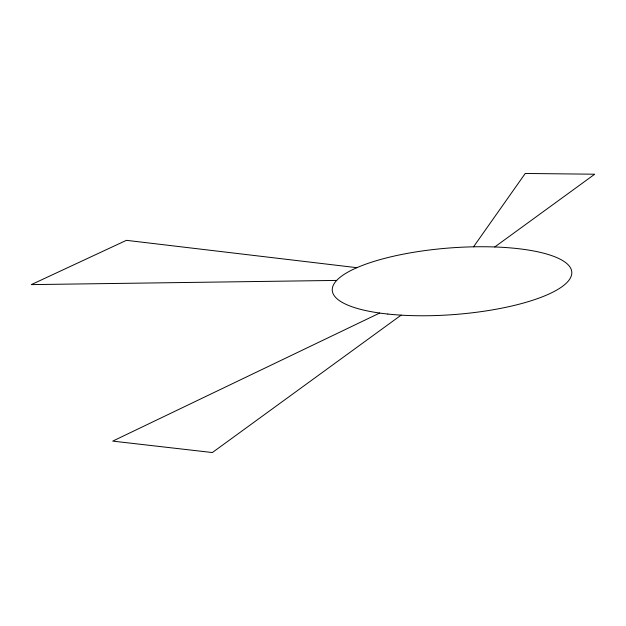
<?xml version="1.0" encoding="UTF-8"?>
<svg xmlns="http://www.w3.org/2000/svg" width="626" height="626" viewBox="0 0 626 626"><rect width="100%" height="100%" fill="white"/><g stroke="black" fill="none" stroke-linecap="round" stroke-linejoin="round"><path stroke-width="0.94" d="M473.553 246.8L525.245 173.457L594.7 174.216L494.79 246.949M401.11 315.144L212.363 452.543L112.719 441.119L379.685 313.047M336.725 280.417L31.3 284.619L126.421 240.329L356.922 267.685M387.838 314.049A120.09 33.358 -4.4 0 0 571.702 274.141A120.09 33.358 -4.4 0 0 396.602 255.533A120.09 33.358 -4.4 0 0 387.838 314.049"/></g></svg>
